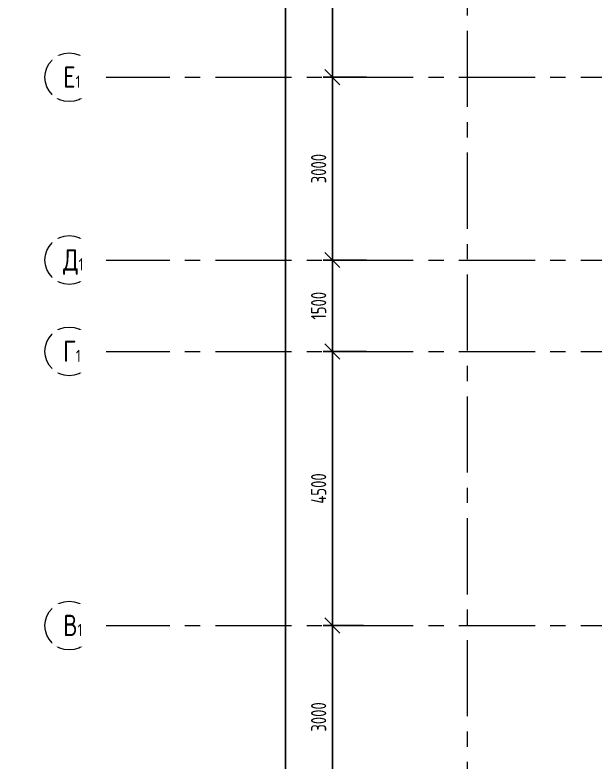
# Model space of a CAD drawing. Header units: millimetres. Extents: x -8689834 to 9419935, y -370377 to 166066.
# Drawn here: x -360597 to -351071, y 92361 to 104623 of the extents above; entities that cross this region are included whole.
import ezdxf

# ---------------------------------------------------------------- set-up
doc = ezdxf.new("R2010")
doc.units = ezdxf.units.MM
doc.header["$MEASUREMENT"] = 0
doc.linetypes.add('CENTER', pattern=[2, 1.25, -0.25, 0.25, -0.25])
doc.layers.get('0').update_dxf_attribs({"color": 250, "lineweight": 9})
doc.layers.add('АР_Оси', color=195, linetype='Continuous', lineweight=9)
doc.layers.add('АР_Оси размеры', color=164, linetype='Continuous', lineweight=9)
doc.styles.add('ГОСТ 2.304', font='isocpeur.ttf', dxfattribs={"width": 0.7})
doc.dimstyles.new('СПДС', dxfattribs={"dimscale": 100, "dimtxt": 2.5, "dimasz": 2.5, "dimexe": 1.5, "dimexo": 0, "dimgap": 1, "dimtad": 1, "dimdec": 0, "dimrnd": 1, "dimtxsty": 'ГОСТ 2.304', "dimblk": 'OBLIQUE', "dimcen": 2.5, "dimdle": 1.5, "dimadec": 0, "dimazin": 2, "dimtfac": 0.75, "dimtdec": 0, "dimtmove": 1, "dimatfit": 3, "dimfxl": 1, "dimtolj": 1, "dimarcsym": 1})

# ---------------------------------------------------------------- blocks, each defined once
blk = doc.blocks.new('_Oblique')
at = {"color": 0, "linetype": 'ByBlock', "lineweight": -2}
blk.add_line((-0.5, -0.5), (0.5, 0.5), dxfattribs=at)
blk = doc.blocks.new('*D469')
at = {"layer": 'АР_Оси размеры', "color": 0, "lineweight": -2, "ltscale": 100, "transparency": 16777216}
for p, q in [((-355385, 91451), (-355385, 94751)), ((-354876, 94601), (-355535, 94601)), ((-355043, 91601), (-355535, 91601))]:
    blk.add_line(p, q, dxfattribs=at)
at = {"layer": 'АР_Оси размеры', "color": 0, "lineweight": -2, "ltscale": 100, "transparency": 16777216, "xscale": 250, "yscale": 250, "zscale": 250}
for p, rotation in [((-355385, 94601), 90), ((-355385, 91601), 270)]:
    blk.add_blockref('_Oblique', p, dxfattribs=dict(at, rotation=rotation))
at = {"layer": 'АР_Оси размеры', "color": 0, "ltscale": 100, "transparency": 16777216, "insert": (-355610, 93101), "char_height": 250, "attachment_point": 5, "rotation": 90, "style": 'ГОСТ 2.304'}
blk.add_mtext('\\A1;3000', dxfattribs=at)
blk = doc.blocks.new('*D470')
at = {"layer": 'АР_Оси размеры', "color": 0, "lineweight": -2, "ltscale": 100, "transparency": 16777216}
for p, q in [((-355385, 94451), (-355385, 99251)), ((-354822, 99101), (-355535, 99101)), ((-354876, 94601), (-355535, 94601))]:
    blk.add_line(p, q, dxfattribs=at)
at = {"layer": 'АР_Оси размеры', "color": 0, "lineweight": -2, "ltscale": 100, "transparency": 16777216, "xscale": 250, "yscale": 250, "zscale": 250}
for p, rotation in [((-355385, 99101), 90), ((-355385, 94601), 270)]:
    blk.add_blockref('_Oblique', p, dxfattribs=dict(at, rotation=rotation))
at = {"layer": 'АР_Оси размеры', "color": 0, "ltscale": 100, "transparency": 16777216, "insert": (-355610, 96851), "char_height": 250, "attachment_point": 5, "rotation": 90, "style": 'ГОСТ 2.304'}
blk.add_mtext('\\A1;4500', dxfattribs=at)
blk = doc.blocks.new('*D471')
at = {"layer": 'АР_Оси размеры', "color": 0, "lineweight": -2, "ltscale": 100, "transparency": 16777216}
for p, q in [((-355385, 98951), (-355385, 100751)), ((-354822, 100601), (-355535, 100601)), ((-354822, 99101), (-355535, 99101))]:
    blk.add_line(p, q, dxfattribs=at)
at = {"layer": 'АР_Оси размеры', "color": 0, "lineweight": -2, "ltscale": 100, "transparency": 16777216, "xscale": 250, "yscale": 250, "zscale": 250}
for p, rotation in [((-355385, 100601), 90), ((-355385, 99101), 270)]:
    blk.add_blockref('_Oblique', p, dxfattribs=dict(at, rotation=rotation))
at = {"layer": 'АР_Оси размеры', "color": 0, "ltscale": 100, "transparency": 16777216, "insert": (-355610, 99851), "char_height": 250, "attachment_point": 5, "rotation": 90, "style": 'ГОСТ 2.304'}
blk.add_mtext('\\A1;1500', dxfattribs=at)
blk = doc.blocks.new('*D472')
at = {"layer": 'АР_Оси размеры', "color": 0, "lineweight": -2, "ltscale": 100, "transparency": 16777216}
for p, q in [((-355385, 100451), (-355385, 103751)), ((-354961, 103601), (-355535, 103601)), ((-354822, 100601), (-355535, 100601))]:
    blk.add_line(p, q, dxfattribs=at)
at = {"layer": 'АР_Оси размеры', "color": 0, "lineweight": -2, "ltscale": 100, "transparency": 16777216, "xscale": 250, "yscale": 250, "zscale": 250}
for p, rotation in [((-355385, 103601), 90), ((-355385, 100601), 270)]:
    blk.add_blockref('_Oblique', p, dxfattribs=dict(at, rotation=rotation))
at = {"layer": 'АР_Оси размеры', "color": 0, "ltscale": 100, "transparency": 16777216, "insert": (-355610, 102101), "char_height": 250, "attachment_point": 5, "rotation": 90, "style": 'ГОСТ 2.304'}
blk.add_mtext('\\A1;3000', dxfattribs=at)
blk = doc.blocks.new('*D473')
at = {"layer": 'АР_Оси размеры', "color": 0, "lineweight": -2, "ltscale": 100, "transparency": 16777216}
for p, q in [((-355385, 103451), (-355385, 106751)), ((-354961, 106601), (-355535, 106601)), ((-354822, 103601), (-355535, 103601))]:
    blk.add_line(p, q, dxfattribs=at)
at = {"layer": 'АР_Оси размеры', "color": 0, "lineweight": -2, "ltscale": 100, "transparency": 16777216, "xscale": 250, "yscale": 250, "zscale": 250}
for p, rotation in [((-355385, 106601), 90), ((-355385, 103601), 270)]:
    blk.add_blockref('_Oblique', p, dxfattribs=dict(at, rotation=rotation))
at = {"layer": 'АР_Оси размеры', "color": 0, "ltscale": 100, "transparency": 16777216, "insert": (-355610, 105101), "char_height": 250, "attachment_point": 5, "rotation": 90, "style": 'ГОСТ 2.304'}
blk.add_mtext('\\A1;3000', dxfattribs=at)
blk = doc.blocks.new('*D482')
at = {"layer": 'АР_Оси размеры', "color": 0, "lineweight": -2, "ltscale": 100, "transparency": 16777216}
for p, q in [((-356155, 130751), (-356155, 82536)), ((-356211, 130601), (-356005, 130601)), ((-356211, 82686), (-356005, 82686))]:
    blk.add_line(p, q, dxfattribs=at)
at = {"layer": 'АР_Оси размеры', "color": 0, "lineweight": -2, "ltscale": 100, "transparency": 16777216, "xscale": 250, "yscale": 250, "zscale": 250}
for p, rotation in [((-356155, 130601), 90), ((-356155, 82686), 270)]:
    blk.add_blockref('_Oblique', p, dxfattribs=dict(at, rotation=rotation))
at = {"layer": 'АР_Оси размеры', "color": 0, "ltscale": 100, "transparency": 16777216, "insert": (-356380, 106643), "char_height": 250, "attachment_point": 5, "rotation": 90, "style": 'ГОСТ 2.304'}
blk.add_mtext('\\A1;47915', dxfattribs=at)

msp = doc.modelspace()

# ---------------------------------------------------------------- linework, layer by layer
at = {"layer": 'АР_Оси', "color": 7, "linetype": 'CENTER', "ltscale": 1000}
for p, q in [((-353172.1, 134363.2), (-353172.1, 78630.8)), ((-359305.8, 103600.7), (-276127.4, 103600.7)), ((-359305.8, 100600.7), (-276127.4, 100600.7)), ((-359305.8, 99100.7), (-276127.4, 99100.7)), ((-359305.8, 94600.7), (-276127.4, 94600.7))]:
    msp.add_line(p, q, dxfattribs=at)
at = {"layer": 'АР_Оси', "color": 7, "ltscale": 0.5}
for centre in [(-359705.8, 103600.7), (-359705.8, 100600.7), (-359705.8, 99100.7), (-359705.8, 94600.7)]:
    msp.add_circle(centre, 400, dxfattribs=at)

# ---------------------------------------------------------------- dimensions: what is measured, and where the dimension line sits
at = {"layer": 'АР_Оси размеры', "color": 7, "ltscale": 100}
for base, p1, p2, picture, middle in [((-356155.3, 82685.7), (-356211.1, 130600.7), (-356211.1, 82685.7), '*D482', (-356380.3, 106643.2)), ((-355384.8, 106600.7), (-354821.8, 103600.7), (-354961.3, 106600.7), '*D473', (-355609.8, 105100.7)), ((-355384.8, 103600.7), (-354821.8, 100600.7), (-354961.3, 103600.7), '*D472', (-355609.8, 102100.7)), ((-355384.8, 100600.7), (-354821.8, 99100.7), (-354821.8, 100600.7), '*D471', (-355609.8, 99850.7)), ((-355384.8, 99100.7), (-354875.8, 94600.7), (-354821.8, 99100.7), '*D470', (-355609.8, 96850.7)), ((-355384.8, 94600.7), (-355042.8, 91600.7), (-354875.8, 94600.7), '*D469', (-355609.8, 93100.7))]:
    dim = msp.add_linear_dim(base=base, p1=p1, p2=p2, angle=90, dimstyle='СПДС', dxfattribs=at)
    dim.commit()
    dim.dimension.update_dxf_attribs({"geometry": picture, "text_midpoint": middle})

# ---------------------------------------------------------------- next in the draw order: texts
at = {"layer": 'АР_Оси', "color": 7, "char_height": 350, "width": 528.82, "attachment_point": 1, "line_spacing_factor": 1.149209, "style": 'ГОСТ 2.304', "bg_fill": 2}
for s, insert in [('{\\W0.8;Е\\H0.57143x;1}', (-359805.6, 103778.5)), ('{\\W0.8;Д\\H0.57143x;1}', (-359805.6, 100778.5)), ('{\\W0.8;Г\\H0.57143x;1}', (-359805.6, 99278.5)), ('{\\W0.8;В\\H0.57143x;1}', (-359805.6, 94778.5))]:
    msp.add_mtext(s, dxfattribs=dict(at, insert=insert))

doc.saveas('drawing.dxf')
